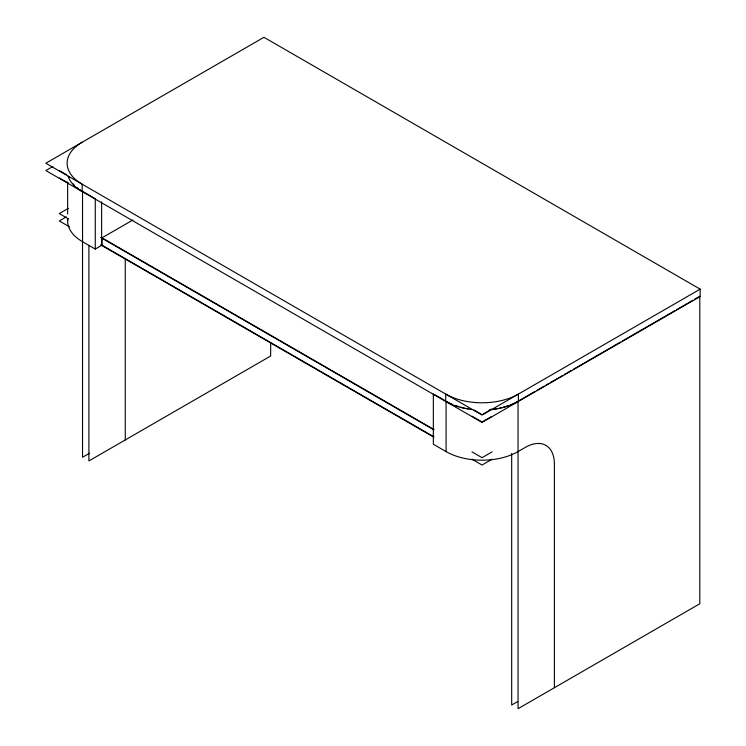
<?xml version="1.0" encoding="UTF-8"?>
<svg xmlns="http://www.w3.org/2000/svg" width="746" height="746" viewBox="0 0 746 746"><rect width="100%" height="100%" fill="white"/><g stroke="black" fill="none" stroke-linecap="round" stroke-linejoin="round"><path stroke-width="1.12" d="M52.863 166.507L45.832 170.573L482.056 422.423L700.168 296.498L700.168 289.15L263.944 37.3L45.832 163.225L482.056 415.074L700.168 289.15M68.362 208.358L59.279 213.598L68.362 218.839M66.338 216.872L59.279 220.947L69.369 226.765M101.633 238.049L132.891 219.995M67.793 218.634A50.896 29.383 0 0 0 82.545 241.723L95.274 249.071L101.997 245.182L434.013 436.876M89.576 453.214L82.545 457.27L82.545 191.349A50.896 29.383 0 0 1 79.831 189.652M483.063 414.077L491.129 409.414M482.056 422.003L491.129 416.762M519.048 400.649L535.115 391.37M537.12 390.214L544.151 386.148M546.165 384.992L548.17 383.836M550.175 382.67L562.232 375.714M564.237 374.557L571.268 370.501M573.273 369.335L620.476 342.088M622.481 340.931L674.701 310.784M676.706 309.618L692.773 300.349M694.787 299.183L699.804 296.293L699.804 603.766L518.041 708.7L518.041 401.227A50.896 29.383 0 0 1 510.329 404.882M492.136 451.862L482.056 457.68L471.966 451.862M492.136 459.21L482.056 465.028L471.966 459.2M517.705 701.548L511.681 705.026L511.681 453.456M59.279 170.573L66.282 174.611M474.055 410.039L481.058 414.077M59.279 177.921L68.278 183.115M82.545 191.349L95.274 198.697L95.274 249.071M434.321 394.447L445.092 400.658M472.059 416.231L481.058 421.425M434.013 429.528L101.997 237.834L101.997 245.182M100.654 237.48L433.622 429.724M100.654 244.828L433.622 437.063M554.399 687.709L554.399 464.189A41.123 23.741 -60 0 0 525.315 447.404L518.041 451.6A50.896 29.383 0 0 1 446.071 451.6L433.342 444.252L433.342 393.879M446.071 451.6L446.071 401.227A50.896 29.383 0 0 0 452.141 404.22M270.667 343.188L270.667 356.001L88.905 460.944L88.905 245.481M125.263 258.34L125.263 439.954M101.633 201.896L101.633 245.397M67.644 182.024L67.644 214.074M67.644 218.653L67.644 220.947M508.651 405.507A50.896 29.383 0 0 1 503.363 407.13M501.536 407.596A50.896 29.383 0 0 1 499.671 408.015M497.787 408.398A50.896 29.383 0 0 1 493.936 409.022M491.987 409.265A50.896 29.383 0 0 1 490.019 409.47M468.246 408.733A50.896 29.383 0 0 1 466.325 408.398M464.441 408.015A50.896 29.383 0 0 1 460.748 407.13M458.949 406.626A50.896 29.383 0 0 1 455.461 405.507M78.563 188.766A50.896 29.383 0 0 1 77.36 187.843M74.134 184.933A50.896 29.383 0 0 1 73.192 183.908M69.042 177.427A50.896 29.383 0 0 1 68.623 176.308M490.094 409.768A51.409 29.681 0 0 0 518.405 401.432L518.405 394.093A51.409 29.681 0 0 1 445.707 394.093L445.707 401.432A51.409 29.681 0 0 0 472.022 409.563M68.11 176.364A51.409 29.681 0 0 0 82.181 191.563L82.181 184.215A51.409 29.681 0 0 1 82.181 142.234"/></g></svg>
